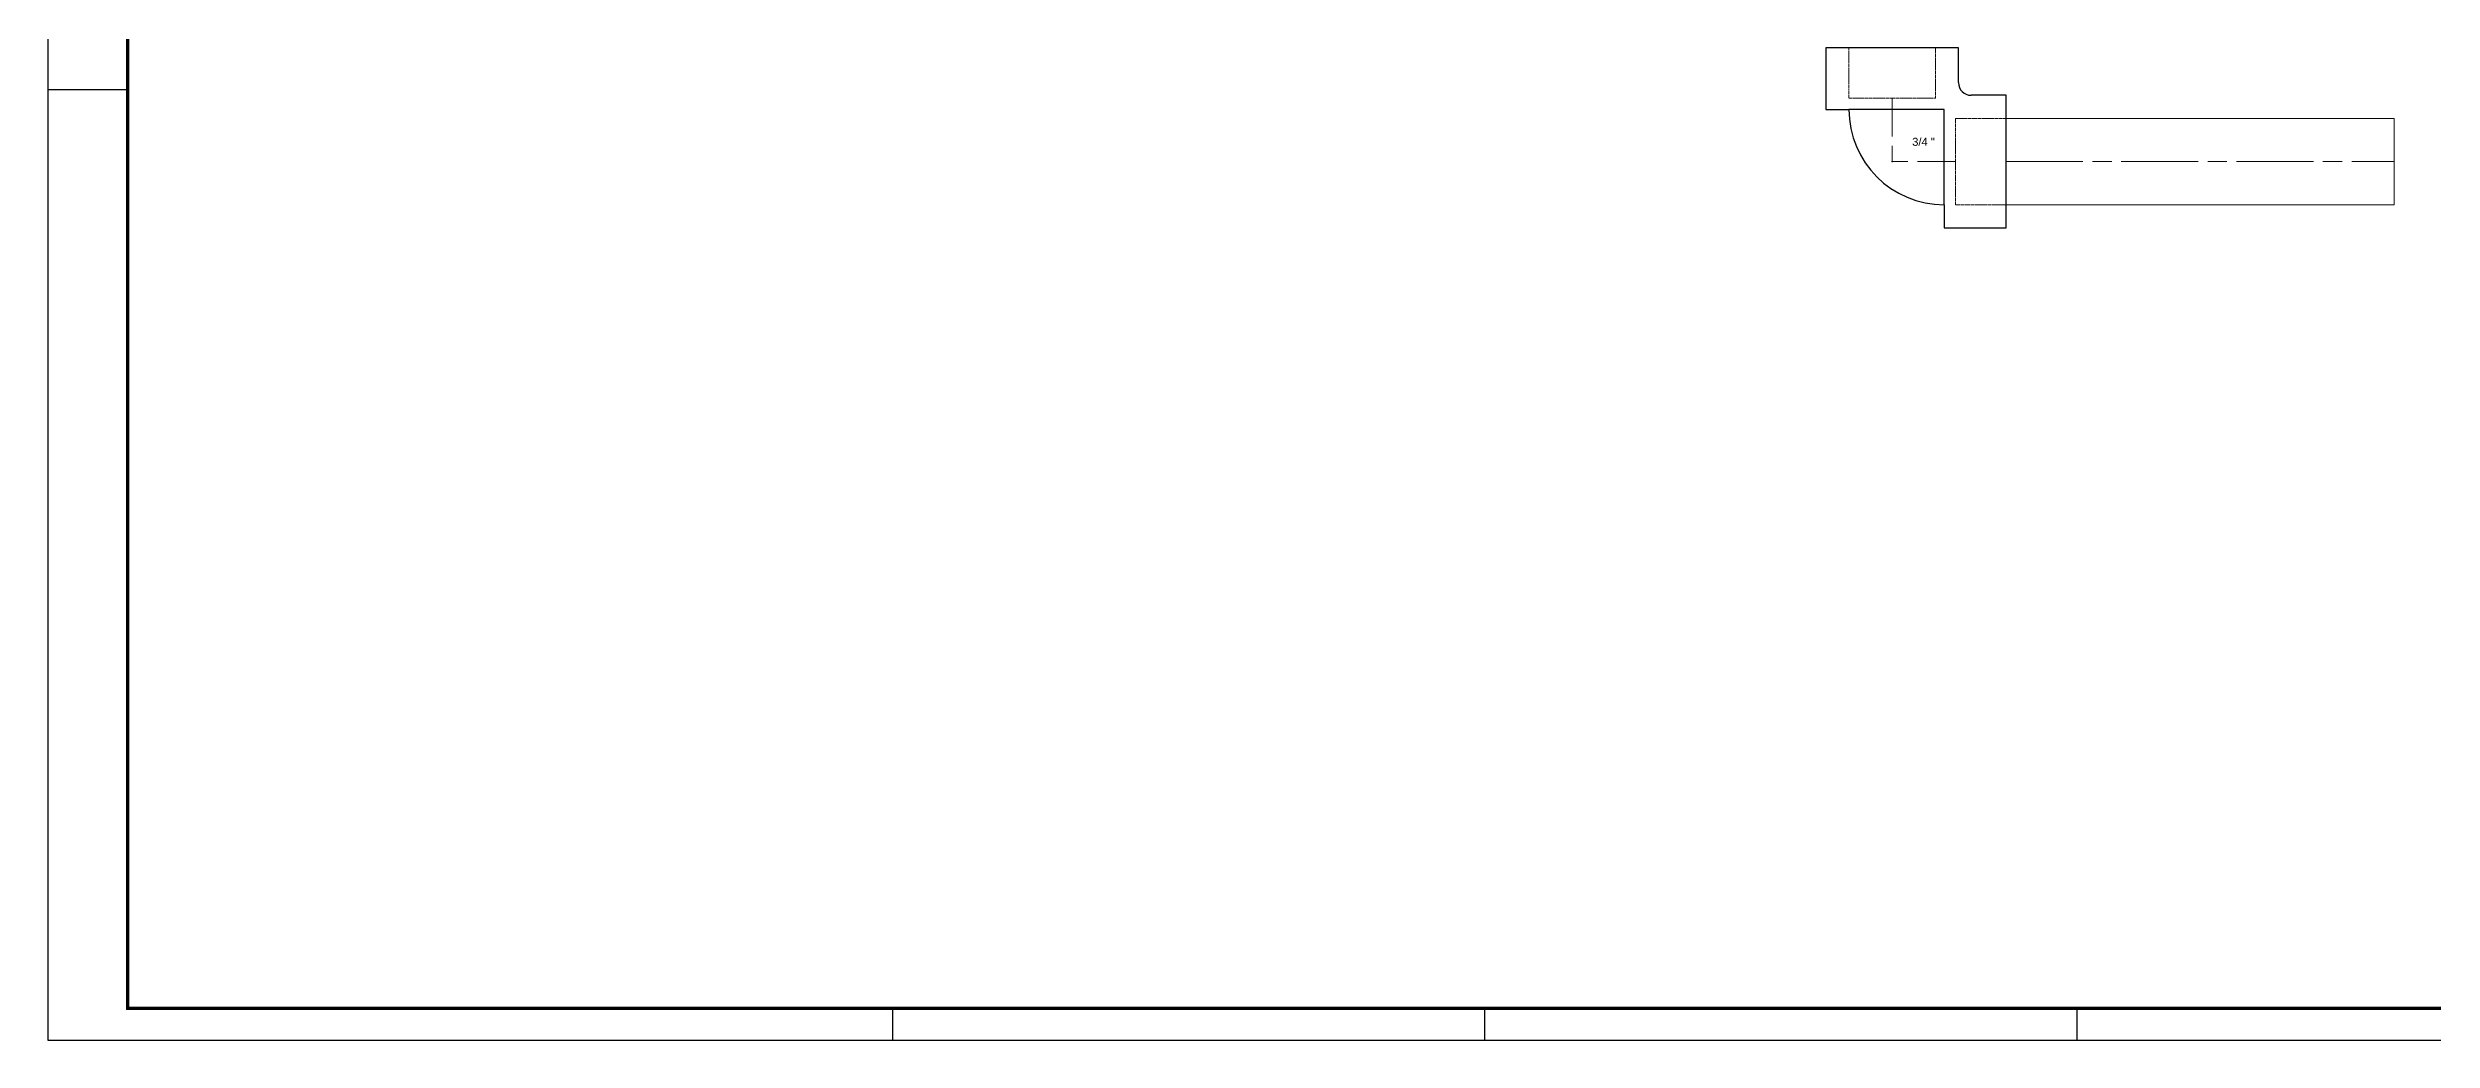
# Model space of a CAD drawing. Header units: millimetres. Extents: x -50 to 1139, y 20 to 861.
# Drawn here: x -50 to 695, y 20 to 330 of the extents above; entities that cross this region are included whole.
import ezdxf

# ---------------------------------------------------------------- set-up
doc = ezdxf.new("R2010")
doc.units = ezdxf.units.MM
for name, pattern in [('ACAD_ISO02W100', [15, 12, -3]), ('ACAD_ISO08W100', [36, 24, -3, 6, -3]), ('PHANTOM2', [1.25, 0.625, -0.125, 0.125, -0.125, 0.125, -0.125])]:
    doc.linetypes.add(name, pattern=pattern)
doc.layers.add('1', color=7, linetype='Continuous')
doc.layers.add('ARQ-FOLHA', color=7, linetype='Continuous')
doc.layers.add('2', color=8, linetype='PHANTOM2', lineweight=0)
doc.layers.add('CENTER', color=1, linetype='ACAD_ISO08W100', lineweight=0)
doc.layers.add('BANTU', color=8, linetype='ACAD_ISO02W100', lineweight=0, plot=False)

# ---------------------------------------------------------------- blocks, each defined once
blk = doc.blocks.new('FOLHA A0')
at = {"layer": 'ARQ-FOLHA'}
for p, q in [((0, 0), (0, -841)), ((0, -544), (25, -544)), ((264, -841), (264, -831)), ((449, -841), (449, -831)), ((634, -841), (634, -831))]:
    blk.add_line(p, q, dxfattribs=at)
at = {"layer": 'ARQ-FOLHA', "const_width": 1}
blk.add_lwpolyline([(1179, -10), (25, -10), (25, -831), (1179, -831), (1179, -10)], dxfattribs=at)
at = {"layer": 'ARQ-FOLHA'}
blk.add_lwpolyline([(0, -841), (1189, -841)], dxfattribs=at)
blk = doc.blocks.new('3P4 90 ELL SOCKOLET SIDE')
at = {"layer": '1'}
for p, q in [((-16.42, 20.87), (-35.85, 20.87)), ((-35.85, 20.87), (-35.85, -20.87)), ((-16.42, 13.6), (-16.42, 20.87)), ((-16.42, 13.6), (-16.42, -16.42)), ((-35.85, -20.87), (-24.85, -20.87)), ((-16.42, -16.42), (13.6, -16.42)), ((20.87, -16.42), (13.6, -16.42)), ((20.87, -35.85), (20.87, -16.42)), ((-20.87, -24.85), (-20.87, -35.85)), ((-20.87, -35.85), (20.87, -35.85))]:
    blk.add_line(p, q, dxfattribs=at)
for centre, radius in [((-16.42, -16.42), 30.02), ((-24.85, -24.85), 3.98)]:
    blk.add_arc(centre, radius, 0, 90, dxfattribs=at)
blk.add_point((0, 0), dxfattribs=at)
blk.add_point((0, 0), dxfattribs=at)
at = {"layer": '2', "lineweight": 0}
for p, q in [((-35.85, 13.6), (-19.93, 13.6)), ((-19.93, 13.6), (-19.93, -13.6)), ((-19.93, -13.6), (-35.85, -13.6)), ((-13.6, -35.85), (-13.6, -19.93)), ((-13.6, -19.93), (13.6, -19.93)), ((13.6, -19.93), (13.6, -35.85))]:
    blk.add_line(p, q, dxfattribs=at)
at = {"layer": 'BANTU', "lineweight": 0}
for p in [(-19.93, 0), (0, -19.93)]:
    blk.add_line(p, (0, 0), dxfattribs=at)
blk = doc.blocks.new('3P4 PIPE')
at = {"layer": '1', "lineweight": 0}
blk.add_lwpolyline([(-121.27, 13.5), (0, 13.5), (0, -13.5), (-121.27, -13.5)], close=True, dxfattribs=at)
at = {"layer": 'CENTER', "lineweight": 0}
blk.add_line((-121.27, 0), (0, 0), dxfattribs=at)

msp = doc.modelspace()

# ---------------------------------------------------------------- block references
at = {"layer": '1', "lineweight": 0, "xscale": 0.9925956609533363, "yscale": 0.9925956609533363, "zscale": 0.9925956609533363, "rotation": 180}
msp.add_blockref('3P4 90 ELL SOCKOLET SIDE', (526.46, 294.51), dxfattribs=at)
at = {"layer": '1', "lineweight": 0}
msp.add_blockref('3P4 PIPE', (683.32, 294.51), dxfattribs=at)
at = {"layer": 'ARQ-FOLHA'}
msp.add_blockref('FOLHA A0', (-49.76, 861.01), dxfattribs=at)

# ---------------------------------------------------------------- texts
at = {"insert": (532.72, 301.95), "char_height": 2.5, "attachment_point": 1}
msp.add_mtext('\\fArial|b0|i0;3/4 "', dxfattribs=at)

doc.saveas('drawing.dxf')
